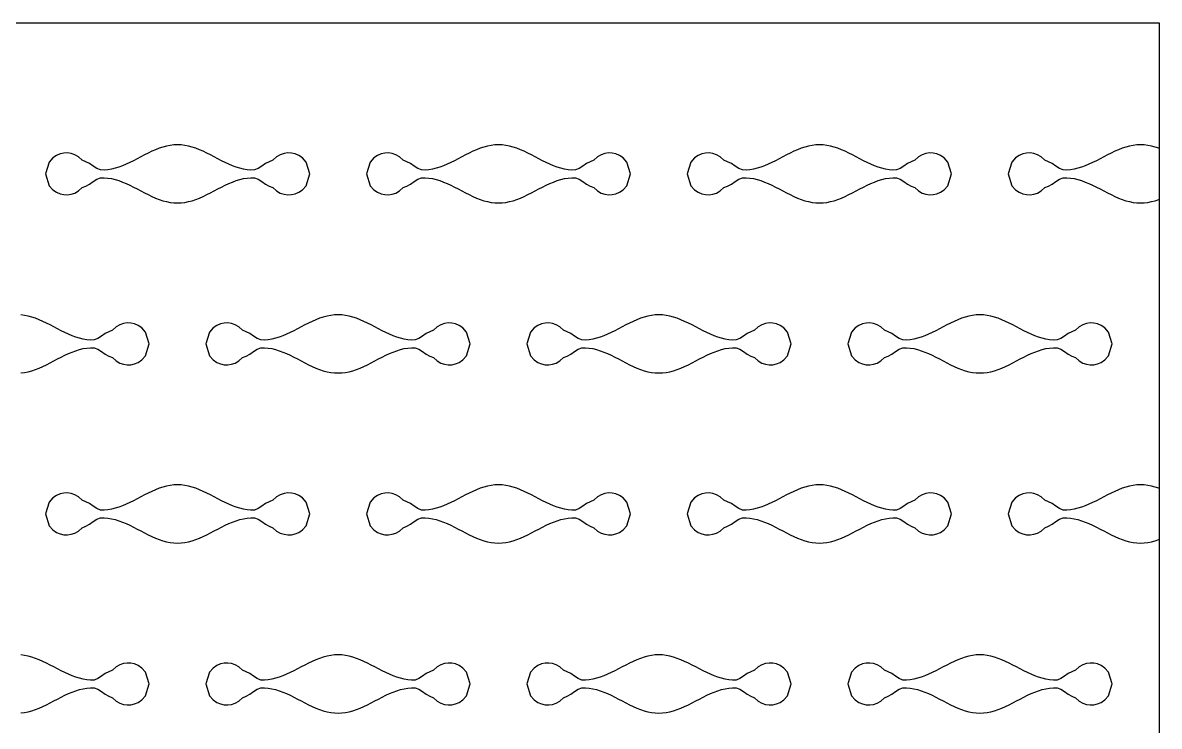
# Model space of a CAD drawing. Header units: millimetres. Extents: x 0 to 120, y 0 to 70.
# Drawn here: x 59.8 to 120, y 32.8 to 70 of the extents above; entities that cross this region are included whole.
import ezdxf

# ---------------------------------------------------------------- set-up
doc = ezdxf.new("R2010")
doc.units = ezdxf.units.MM
doc.layers.add('CUT', color=1, linetype='CONTINUOUS')

msp = doc.modelspace()

# ---------------------------------------------------------------- linework, layer by layer
at = {"layer": 'CUT'}
for points in [[(0, 70), (120, 70), (120, 0), (0, 0), (0, 70)], [(61, 62), (61.1944, 61.3728), (61.3889, 61.1567), (61.5833, 61.0236), (61.7778, 60.9418), (61.9722, 60.8996), (62.1667, 60.8927), (62.3611, 60.9203), (62.5556, 60.9852), (62.75, 61.0954), (62.9444, 61.2712), (63.1389, 61.3579), (63.3333, 61.4541), (63.5278, 61.5914), (63.7222, 61.7199), (63.9167, 61.793), (64.1111, 61.797), (64.3056, 61.7799), (64.5, 61.7477), (64.6944, 61.7012), (64.8889, 61.6414), (65.0833, 61.5698), (65.2778, 61.488), (65.4722, 61.3978), (65.6667, 61.3014), (65.8611, 61.2011), (66.0556, 61.0991), (66.25, 60.9978), (66.4444, 60.8996), (66.6389, 60.8067), (66.8333, 60.7213), (67.0278, 60.6454), (67.2222, 60.5808), (67.4167, 60.5289), (67.6111, 60.4909), (67.8056, 60.4678), (68, 60.46), (68.1944, 60.4678), (68.3889, 60.4909), (68.5833, 60.5289), (68.7778, 60.5808), (68.9722, 60.6454), (69.1667, 60.7213), (69.3611, 60.8067), (69.5556, 60.8996), (69.75, 60.9978), (69.9444, 61.0991), (70.1389, 61.2011), (70.3333, 61.3014), (70.5278, 61.3978), (70.7222, 61.488), (70.9167, 61.5698), (71.1111, 61.6414), (71.3056, 61.7012), (71.5, 61.7477), (71.6944, 61.7799), (71.8889, 61.797), (72.0833, 61.793), (72.2778, 61.7199), (72.4722, 61.5914), (72.6667, 61.4541), (72.8611, 61.3579), (73.0556, 61.2712), (73.25, 61.0954), (73.4444, 60.9852), (73.6389, 60.9203), (73.8333, 60.8927), (74.0278, 60.8996), (74.2222, 60.9418), (74.4167, 61.0236), (74.6111, 61.1567), (74.8056, 61.3728), (75, 62), (75, 62), (74.8056, 62.6272), (74.6111, 62.8433), (74.4167, 62.9764), (74.2222, 63.0582), (74.0278, 63.1004), (73.8333, 63.1073), (73.6389, 63.0797), (73.4444, 63.0148), (73.25, 62.9046), (73.0556, 62.7288), (72.8611, 62.6421), (72.6667, 62.5459), (72.4722, 62.4086), (72.2778, 62.2801), (72.0833, 62.207), (71.8889, 62.203), (71.6944, 62.2201), (71.5, 62.2523), (71.3056, 62.2988), (71.1111, 62.3586), (70.9167, 62.4302), (70.7222, 62.512), (70.5278, 62.6022), (70.3333, 62.6986), (70.1389, 62.7989), (69.9444, 62.9009), (69.75, 63.0022), (69.5556, 63.1004), (69.3611, 63.1933), (69.1667, 63.2787), (68.9722, 63.3546), (68.7778, 63.4192), (68.5833, 63.4711), (68.3889, 63.5091), (68.1944, 63.5322), (68, 63.54), (67.8056, 63.5322), (67.6111, 63.5091), (67.4167, 63.4711), (67.2222, 63.4192), (67.0278, 63.3546), (66.8333, 63.2787), (66.6389, 63.1933), (66.4444, 63.1004), (66.25, 63.0022), (66.0556, 62.9009), (65.8611, 62.7989), (65.6667, 62.6986), (65.4722, 62.6022), (65.2778, 62.512), (65.0833, 62.4302), (64.8889, 62.3586), (64.6944, 62.2988), (64.5, 62.2523), (64.3056, 62.2201), (64.1111, 62.203), (63.9167, 62.207), (63.7222, 62.2801), (63.5278, 62.4086), (63.3333, 62.5459), (63.1389, 62.6421), (62.9444, 62.7288), (62.75, 62.9046), (62.5556, 63.0148), (62.3611, 63.0797), (62.1667, 63.1073), (61.9722, 63.1004), (61.7778, 63.0582), (61.5833, 62.9764), (61.3889, 62.8433), (61.1944, 62.6272), (61, 62), (61, 62)], [(78, 62), (78.1944, 61.3728), (78.3889, 61.1567), (78.5833, 61.0236), (78.7778, 60.9418), (78.9722, 60.8996), (79.1667, 60.8927), (79.3611, 60.9203), (79.5556, 60.9852), (79.75, 61.0954), (79.9444, 61.2712), (80.1389, 61.3579), (80.3333, 61.4541), (80.5278, 61.5914), (80.7222, 61.7199), (80.9167, 61.793), (81.1111, 61.797), (81.3056, 61.7799), (81.5, 61.7477), (81.6944, 61.7012), (81.8889, 61.6414), (82.0833, 61.5698), (82.2778, 61.488), (82.4722, 61.3978), (82.6667, 61.3014), (82.8611, 61.2011), (83.0556, 61.0991), (83.25, 60.9978), (83.4444, 60.8996), (83.6389, 60.8067), (83.8333, 60.7213), (84.0278, 60.6454), (84.2222, 60.5808), (84.4167, 60.5289), (84.6111, 60.4909), (84.8056, 60.4678), (85, 60.46), (85.1944, 60.4678), (85.3889, 60.4909), (85.5833, 60.5289), (85.7778, 60.5808), (85.9722, 60.6454), (86.1667, 60.7213), (86.3611, 60.8067), (86.5556, 60.8996), (86.75, 60.9978), (86.9444, 61.0991), (87.1389, 61.2011), (87.3333, 61.3014), (87.5278, 61.3978), (87.7222, 61.488), (87.9167, 61.5698), (88.1111, 61.6414), (88.3056, 61.7012), (88.5, 61.7477), (88.6944, 61.7799), (88.8889, 61.797), (89.0833, 61.793), (89.2778, 61.7199), (89.4722, 61.5914), (89.6667, 61.4541), (89.8611, 61.3579), (90.0556, 61.2712), (90.25, 61.0954), (90.4444, 60.9852), (90.6389, 60.9203), (90.8333, 60.8927), (91.0278, 60.8996), (91.2222, 60.9418), (91.4167, 61.0236), (91.6111, 61.1567), (91.8056, 61.3728), (92, 62), (92, 62), (91.8056, 62.6272), (91.6111, 62.8433), (91.4167, 62.9764), (91.2222, 63.0582), (91.0278, 63.1004), (90.8333, 63.1073), (90.6389, 63.0797), (90.4444, 63.0148), (90.25, 62.9046), (90.0556, 62.7288), (89.8611, 62.6421), (89.6667, 62.5459), (89.4722, 62.4086), (89.2778, 62.2801), (89.0833, 62.207), (88.8889, 62.203), (88.6944, 62.2201), (88.5, 62.2523), (88.3056, 62.2988), (88.1111, 62.3586), (87.9167, 62.4302), (87.7222, 62.512), (87.5278, 62.6022), (87.3333, 62.6986), (87.1389, 62.7989), (86.9444, 62.9009), (86.75, 63.0022), (86.5556, 63.1004), (86.3611, 63.1933), (86.1667, 63.2787), (85.9722, 63.3546), (85.7778, 63.4192), (85.5833, 63.4711), (85.3889, 63.5091), (85.1944, 63.5322), (85, 63.54), (84.8056, 63.5322), (84.6111, 63.5091), (84.4167, 63.4711), (84.2222, 63.4192), (84.0278, 63.3546), (83.8333, 63.2787), (83.6389, 63.1933), (83.4444, 63.1004), (83.25, 63.0022), (83.0556, 62.9009), (82.8611, 62.7989), (82.6667, 62.6986), (82.4722, 62.6022), (82.2778, 62.512), (82.0833, 62.4302), (81.8889, 62.3586), (81.6944, 62.2988), (81.5, 62.2523), (81.3056, 62.2201), (81.1111, 62.203), (80.9167, 62.207), (80.7222, 62.2801), (80.5278, 62.4086), (80.3333, 62.5459), (80.1389, 62.6421), (79.9444, 62.7288), (79.75, 62.9046), (79.5556, 63.0148), (79.3611, 63.0797), (79.1667, 63.1073), (78.9722, 63.1004), (78.7778, 63.0582), (78.5833, 62.9764), (78.3889, 62.8433), (78.1944, 62.6272), (78, 62), (78, 62)], [(95, 62), (95.1944, 61.3728), (95.3889, 61.1567), (95.5833, 61.0236), (95.7778, 60.9418), (95.9722, 60.8996), (96.1667, 60.8927), (96.3611, 60.9203), (96.5556, 60.9852), (96.75, 61.0954), (96.9444, 61.2712), (97.1389, 61.3579), (97.3333, 61.4541), (97.5278, 61.5914), (97.7222, 61.7199), (97.9167, 61.793), (98.1111, 61.797), (98.3056, 61.7799), (98.5, 61.7477), (98.6944, 61.7012), (98.8889, 61.6414), (99.0833, 61.5698), (99.2778, 61.488), (99.4722, 61.3978), (99.6667, 61.3014), (99.8611, 61.2011), (100.0556, 61.0991), (100.25, 60.9978), (100.4444, 60.8996), (100.6389, 60.8067), (100.8333, 60.7213), (101.0278, 60.6454), (101.2222, 60.5808), (101.4167, 60.5289), (101.6111, 60.4909), (101.8056, 60.4678), (102, 60.46), (102.1944, 60.4678), (102.3889, 60.4909), (102.5833, 60.5289), (102.7778, 60.5808), (102.9722, 60.6454), (103.1667, 60.7213), (103.3611, 60.8067), (103.5556, 60.8996), (103.75, 60.9978), (103.9444, 61.0991), (104.1389, 61.2011), (104.3333, 61.3014), (104.5278, 61.3978), (104.7222, 61.488), (104.9167, 61.5698), (105.1111, 61.6414), (105.3056, 61.7012), (105.5, 61.7477), (105.6944, 61.7799), (105.8889, 61.797), (106.0833, 61.793), (106.2778, 61.7199), (106.4722, 61.5914), (106.6667, 61.4541), (106.8611, 61.3579), (107.0556, 61.2712), (107.25, 61.0954), (107.4444, 60.9852), (107.6389, 60.9203), (107.8333, 60.8927), (108.0278, 60.8996), (108.2222, 60.9418), (108.4167, 61.0236), (108.6111, 61.1567), (108.8056, 61.3728), (109, 62), (109, 62), (108.8056, 62.6272), (108.6111, 62.8433), (108.4167, 62.9764), (108.2222, 63.0582), (108.0278, 63.1004), (107.8333, 63.1073), (107.6389, 63.0797), (107.4444, 63.0148), (107.25, 62.9046), (107.0556, 62.7288), (106.8611, 62.6421), (106.6667, 62.5459), (106.4722, 62.4086), (106.2778, 62.2801), (106.0833, 62.207), (105.8889, 62.203), (105.6944, 62.2201), (105.5, 62.2523), (105.3056, 62.2988), (105.1111, 62.3586), (104.9167, 62.4302), (104.7222, 62.512), (104.5278, 62.6022), (104.3333, 62.6986), (104.1389, 62.7989), (103.9444, 62.9009), (103.75, 63.0022), (103.5556, 63.1004), (103.3611, 63.1933), (103.1667, 63.2787), (102.9722, 63.3546), (102.7778, 63.4192), (102.5833, 63.4711), (102.3889, 63.5091), (102.1944, 63.5322), (102, 63.54), (101.8056, 63.5322), (101.6111, 63.5091), (101.4167, 63.4711), (101.2222, 63.4192), (101.0278, 63.3546), (100.8333, 63.2787), (100.6389, 63.1933), (100.4444, 63.1004), (100.25, 63.0022), (100.0556, 62.9009), (99.8611, 62.7989), (99.6667, 62.6986), (99.4722, 62.6022), (99.2778, 62.512), (99.0833, 62.4302), (98.8889, 62.3586), (98.6944, 62.2988), (98.5, 62.2523), (98.3056, 62.2201), (98.1111, 62.203), (97.9167, 62.207), (97.7222, 62.2801), (97.5278, 62.4086), (97.3333, 62.5459), (97.1389, 62.6421), (96.9444, 62.7288), (96.75, 62.9046), (96.5556, 63.0148), (96.3611, 63.0797), (96.1667, 63.1073), (95.9722, 63.1004), (95.7778, 63.0582), (95.5833, 62.9764), (95.3889, 62.8433), (95.1944, 62.6272), (95, 62), (95, 62)], [(120, 63.3437), (119.9722, 63.3546), (119.7778, 63.4192), (119.5833, 63.4711), (119.3889, 63.5091), (119.1944, 63.5322), (119, 63.54), (118.8056, 63.5322), (118.6111, 63.5091), (118.4167, 63.4711), (118.2222, 63.4192), (118.0278, 63.3546), (117.8333, 63.2787), (117.6389, 63.1933), (117.4444, 63.1004), (117.25, 63.0022), (117.0556, 62.9009), (116.8611, 62.7989), (116.6667, 62.6986), (116.4722, 62.6022), (116.2778, 62.512), (116.0833, 62.4302), (115.8889, 62.3586), (115.6944, 62.2988), (115.5, 62.2523), (115.3056, 62.2201), (115.1111, 62.203), (114.9167, 62.207), (114.7222, 62.2801), (114.5278, 62.4086), (114.3333, 62.5459), (114.1389, 62.6421), (113.9444, 62.7288), (113.75, 62.9046), (113.5556, 63.0148), (113.3611, 63.0797), (113.1667, 63.1073), (112.9722, 63.1004), (112.7778, 63.0582), (112.5833, 62.9764), (112.3889, 62.8433), (112.1944, 62.6272), (112, 62), (112, 62)], [(112, 62), (112.1944, 61.3728), (112.3889, 61.1567), (112.5833, 61.0236), (112.7778, 60.9418), (112.9722, 60.8996), (113.1667, 60.8927), (113.3611, 60.9203), (113.5556, 60.9852), (113.75, 61.0954), (113.9444, 61.2712), (114.1389, 61.3579), (114.3333, 61.4541), (114.5278, 61.5914), (114.7222, 61.7199), (114.9167, 61.793), (115.1111, 61.797), (115.3056, 61.7799), (115.5, 61.7477), (115.6944, 61.7012), (115.8889, 61.6414), (116.0833, 61.5698), (116.2778, 61.488), (116.4722, 61.3978), (116.6667, 61.3014), (116.8611, 61.2011), (117.0556, 61.0991), (117.25, 60.9978), (117.4444, 60.8996), (117.6389, 60.8067), (117.8333, 60.7213), (118.0278, 60.6454), (118.2222, 60.5808), (118.4167, 60.5289), (118.6111, 60.4909), (118.8056, 60.4678), (119, 60.46), (119.1944, 60.4678), (119.3889, 60.4909), (119.5833, 60.5289), (119.7778, 60.5808), (119.9722, 60.6454), (120, 60.6563)], [(59.6944, 51.4678), (59.8889, 51.4909), (60.0833, 51.5289), (60.2778, 51.5808), (60.4722, 51.6454), (60.6667, 51.7213), (60.8611, 51.8067), (61.0556, 51.8996), (61.25, 51.9978), (61.4444, 52.0991), (61.6389, 52.2011), (61.8333, 52.3014), (62.0278, 52.3978), (62.2222, 52.488), (62.4167, 52.5698), (62.6111, 52.6414), (62.8056, 52.7012), (63, 52.7477), (63.1944, 52.7799), (63.3889, 52.797), (63.5833, 52.793), (63.7778, 52.7199), (63.9722, 52.5914), (64.1667, 52.4541), (64.3611, 52.3579), (64.5556, 52.2712), (64.75, 52.0954), (64.9444, 51.9852), (65.1389, 51.9203), (65.3333, 51.8927), (65.5278, 51.8996), (65.7222, 51.9418), (65.9167, 52.0236), (66.1111, 52.1567), (66.3056, 52.3728), (66.5, 53), (66.5, 53), (66.3056, 53.6272), (66.1111, 53.8433), (65.9167, 53.9764), (65.7222, 54.0582), (65.5278, 54.1004), (65.3333, 54.1073), (65.1389, 54.0797), (64.9444, 54.0148), (64.75, 53.9046), (64.5556, 53.7288), (64.3611, 53.6421), (64.1667, 53.5459), (63.9722, 53.4086), (63.7778, 53.2801), (63.5833, 53.207), (63.3889, 53.203), (63.1944, 53.2201), (63, 53.2523), (62.8056, 53.2988), (62.6111, 53.3586), (62.4167, 53.4302), (62.2222, 53.512), (62.0278, 53.6022), (61.8333, 53.6986), (61.6389, 53.7989), (61.4444, 53.9009), (61.25, 54.0022), (61.0556, 54.1004), (60.8611, 54.1933), (60.6667, 54.2787), (60.4722, 54.3546), (60.2778, 54.4192), (60.0833, 54.4711), (59.8889, 54.5091), (59.6944, 54.5322)], [(69.5, 53), (69.6944, 52.3728), (69.8889, 52.1567), (70.0833, 52.0236), (70.2778, 51.9418), (70.4722, 51.8996), (70.6667, 51.8927), (70.8611, 51.9203), (71.0556, 51.9852), (71.25, 52.0954), (71.4444, 52.2712), (71.6389, 52.3579), (71.8333, 52.4541), (72.0278, 52.5914), (72.2222, 52.7199), (72.4167, 52.793), (72.6111, 52.797), (72.8056, 52.7799), (73, 52.7477), (73.1944, 52.7012), (73.3889, 52.6414), (73.5833, 52.5698), (73.7778, 52.488), (73.9722, 52.3978), (74.1667, 52.3014), (74.3611, 52.2011), (74.5556, 52.0991), (74.75, 51.9978), (74.9444, 51.8996), (75.1389, 51.8067), (75.3333, 51.7213), (75.5278, 51.6454), (75.7222, 51.5808), (75.9167, 51.5289), (76.1111, 51.4909), (76.3056, 51.4678), (76.5, 51.46), (76.6944, 51.4678), (76.8889, 51.4909), (77.0833, 51.5289), (77.2778, 51.5808), (77.4722, 51.6454), (77.6667, 51.7213), (77.8611, 51.8067), (78.0556, 51.8996), (78.25, 51.9978), (78.4444, 52.0991), (78.6389, 52.2011), (78.8333, 52.3014), (79.0278, 52.3978), (79.2222, 52.488), (79.4167, 52.5698), (79.6111, 52.6414), (79.8056, 52.7012), (80, 52.7477), (80.1944, 52.7799), (80.3889, 52.797), (80.5833, 52.793), (80.7778, 52.7199), (80.9722, 52.5914), (81.1667, 52.4541), (81.3611, 52.3579), (81.5556, 52.2712), (81.75, 52.0954), (81.9444, 51.9852), (82.1389, 51.9203), (82.3333, 51.8927), (82.5278, 51.8996), (82.7222, 51.9418), (82.9167, 52.0236), (83.1111, 52.1567), (83.3056, 52.3728), (83.5, 53), (83.5, 53), (83.3056, 53.6272), (83.1111, 53.8433), (82.9167, 53.9764), (82.7222, 54.0582), (82.5278, 54.1004), (82.3333, 54.1073), (82.1389, 54.0797), (81.9444, 54.0148), (81.75, 53.9046), (81.5556, 53.7288), (81.3611, 53.6421), (81.1667, 53.5459), (80.9722, 53.4086), (80.7778, 53.2801), (80.5833, 53.207), (80.3889, 53.203), (80.1944, 53.2201), (80, 53.2523), (79.8056, 53.2988), (79.6111, 53.3586), (79.4167, 53.4302), (79.2222, 53.512), (79.0278, 53.6022), (78.8333, 53.6986), (78.6389, 53.7989), (78.4444, 53.9009), (78.25, 54.0022), (78.0556, 54.1004), (77.8611, 54.1933), (77.6667, 54.2787), (77.4722, 54.3546), (77.2778, 54.4192), (77.0833, 54.4711), (76.8889, 54.5091), (76.6944, 54.5322), (76.5, 54.54), (76.3056, 54.5322), (76.1111, 54.5091), (75.9167, 54.4711), (75.7222, 54.4192), (75.5278, 54.3546), (75.3333, 54.2787), (75.1389, 54.1933), (74.9444, 54.1004), (74.75, 54.0022), (74.5556, 53.9009), (74.3611, 53.7989), (74.1667, 53.6986), (73.9722, 53.6022), (73.7778, 53.512), (73.5833, 53.4302), (73.3889, 53.3586), (73.1944, 53.2988), (73, 53.2523), (72.8056, 53.2201), (72.6111, 53.203), (72.4167, 53.207), (72.2222, 53.2801), (72.0278, 53.4086), (71.8333, 53.5459), (71.6389, 53.6421), (71.4444, 53.7288), (71.25, 53.9046), (71.0556, 54.0148), (70.8611, 54.0797), (70.6667, 54.1073), (70.4722, 54.1004), (70.2778, 54.0582), (70.0833, 53.9764), (69.8889, 53.8433), (69.6944, 53.6272), (69.5, 53), (69.5, 53)], [(86.5, 53), (86.6944, 52.3728), (86.8889, 52.1567), (87.0833, 52.0236), (87.2778, 51.9418), (87.4722, 51.8996), (87.6667, 51.8927), (87.8611, 51.9203), (88.0556, 51.9852), (88.25, 52.0954), (88.4444, 52.2712), (88.6389, 52.3579), (88.8333, 52.4541), (89.0278, 52.5914), (89.2222, 52.7199), (89.4167, 52.793), (89.6111, 52.797), (89.8056, 52.7799), (90, 52.7477), (90.1944, 52.7012), (90.3889, 52.6414), (90.5833, 52.5698), (90.7778, 52.488), (90.9722, 52.3978), (91.1667, 52.3014), (91.3611, 52.2011), (91.5556, 52.0991), (91.75, 51.9978), (91.9444, 51.8996), (92.1389, 51.8067), (92.3333, 51.7213), (92.5278, 51.6454), (92.7222, 51.5808), (92.9167, 51.5289), (93.1111, 51.4909), (93.3056, 51.4678), (93.5, 51.46), (93.6944, 51.4678), (93.8889, 51.4909), (94.0833, 51.5289), (94.2778, 51.5808), (94.4722, 51.6454), (94.6667, 51.7213), (94.8611, 51.8067), (95.0556, 51.8996), (95.25, 51.9978), (95.4444, 52.0991), (95.6389, 52.2011), (95.8333, 52.3014), (96.0278, 52.3978), (96.2222, 52.488), (96.4167, 52.5698), (96.6111, 52.6414), (96.8056, 52.7012), (97, 52.7477), (97.1944, 52.7799), (97.3889, 52.797), (97.5833, 52.793), (97.7778, 52.7199), (97.9722, 52.5914), (98.1667, 52.4541), (98.3611, 52.3579), (98.5556, 52.2712), (98.75, 52.0954), (98.9444, 51.9852), (99.1389, 51.9203), (99.3333, 51.8927), (99.5278, 51.8996), (99.7222, 51.9418), (99.9167, 52.0236), (100.1111, 52.1567), (100.3056, 52.3728), (100.5, 53), (100.5, 53), (100.3056, 53.6272), (100.1111, 53.8433), (99.9167, 53.9764), (99.7222, 54.0582), (99.5278, 54.1004), (99.3333, 54.1073), (99.1389, 54.0797), (98.9444, 54.0148), (98.75, 53.9046), (98.5556, 53.7288), (98.3611, 53.6421), (98.1667, 53.5459), (97.9722, 53.4086), (97.7778, 53.2801), (97.5833, 53.207), (97.3889, 53.203), (97.1944, 53.2201), (97, 53.2523), (96.8056, 53.2988), (96.6111, 53.3586), (96.4167, 53.4302), (96.2222, 53.512), (96.0278, 53.6022), (95.8333, 53.6986), (95.6389, 53.7989), (95.4444, 53.9009), (95.25, 54.0022), (95.0556, 54.1004), (94.8611, 54.1933), (94.6667, 54.2787), (94.4722, 54.3546), (94.2778, 54.4192), (94.0833, 54.4711), (93.8889, 54.5091), (93.6944, 54.5322), (93.5, 54.54), (93.3056, 54.5322), (93.1111, 54.5091), (92.9167, 54.4711), (92.7222, 54.4192), (92.5278, 54.3546), (92.3333, 54.2787), (92.1389, 54.1933), (91.9444, 54.1004), (91.75, 54.0022), (91.5556, 53.9009), (91.3611, 53.7989), (91.1667, 53.6986), (90.9722, 53.6022), (90.7778, 53.512), (90.5833, 53.4302), (90.3889, 53.3586), (90.1944, 53.2988), (90, 53.2523), (89.8056, 53.2201), (89.6111, 53.203), (89.4167, 53.207), (89.2222, 53.2801), (89.0278, 53.4086), (88.8333, 53.5459), (88.6389, 53.6421), (88.4444, 53.7288), (88.25, 53.9046), (88.0556, 54.0148), (87.8611, 54.0797), (87.6667, 54.1073), (87.4722, 54.1004), (87.2778, 54.0582), (87.0833, 53.9764), (86.8889, 53.8433), (86.6944, 53.6272), (86.5, 53), (86.5, 53)], [(103.5, 53), (103.6944, 52.3728), (103.8889, 52.1567), (104.0833, 52.0236), (104.2778, 51.9418), (104.4722, 51.8996), (104.6667, 51.8927), (104.8611, 51.9203), (105.0556, 51.9852), (105.25, 52.0954), (105.4444, 52.2712), (105.6389, 52.3579), (105.8333, 52.4541), (106.0278, 52.5914), (106.2222, 52.7199), (106.4167, 52.793), (106.6111, 52.797), (106.8056, 52.7799), (107, 52.7477), (107.1944, 52.7012), (107.3889, 52.6414), (107.5833, 52.5698), (107.7778, 52.488), (107.9722, 52.3978), (108.1667, 52.3014), (108.3611, 52.2011), (108.5556, 52.0991), (108.75, 51.9978), (108.9444, 51.8996), (109.1389, 51.8067), (109.3333, 51.7213), (109.5278, 51.6454), (109.7222, 51.5808), (109.9167, 51.5289), (110.1111, 51.4909), (110.3056, 51.4678), (110.5, 51.46), (110.6944, 51.4678), (110.8889, 51.4909), (111.0833, 51.5289), (111.2778, 51.5808), (111.4722, 51.6454), (111.6667, 51.7213), (111.8611, 51.8067), (112.0556, 51.8996), (112.25, 51.9978), (112.4444, 52.0991), (112.6389, 52.2011), (112.8333, 52.3014), (113.0278, 52.3978), (113.2222, 52.488), (113.4167, 52.5698), (113.6111, 52.6414), (113.8056, 52.7012), (114, 52.7477), (114.1944, 52.7799), (114.3889, 52.797), (114.5833, 52.793), (114.7778, 52.7199), (114.9722, 52.5914), (115.1667, 52.4541), (115.3611, 52.3579), (115.5556, 52.2712), (115.75, 52.0954), (115.9444, 51.9852), (116.1389, 51.9203), (116.3333, 51.8927), (116.5278, 51.8996), (116.7222, 51.9418), (116.9167, 52.0236), (117.1111, 52.1567), (117.3056, 52.3728), (117.5, 53), (117.5, 53), (117.3056, 53.6272), (117.1111, 53.8433), (116.9167, 53.9764), (116.7222, 54.0582), (116.5278, 54.1004), (116.3333, 54.1073), (116.1389, 54.0797), (115.9444, 54.0148), (115.75, 53.9046), (115.5556, 53.7288), (115.3611, 53.6421), (115.1667, 53.5459), (114.9722, 53.4086), (114.7778, 53.2801), (114.5833, 53.207), (114.3889, 53.203), (114.1944, 53.2201), (114, 53.2523), (113.8056, 53.2988), (113.6111, 53.3586), (113.4167, 53.4302), (113.2222, 53.512), (113.0278, 53.6022), (112.8333, 53.6986), (112.6389, 53.7989), (112.4444, 53.9009), (112.25, 54.0022), (112.0556, 54.1004), (111.8611, 54.1933), (111.6667, 54.2787), (111.4722, 54.3546), (111.2778, 54.4192), (111.0833, 54.4711), (110.8889, 54.5091), (110.6944, 54.5322), (110.5, 54.54), (110.3056, 54.5322), (110.1111, 54.5091), (109.9167, 54.4711), (109.7222, 54.4192), (109.5278, 54.3546), (109.3333, 54.2787), (109.1389, 54.1933), (108.9444, 54.1004), (108.75, 54.0022), (108.5556, 53.9009), (108.3611, 53.7989), (108.1667, 53.6986), (107.9722, 53.6022), (107.7778, 53.512), (107.5833, 53.4302), (107.3889, 53.3586), (107.1944, 53.2988), (107, 53.2523), (106.8056, 53.2201), (106.6111, 53.203), (106.4167, 53.207), (106.2222, 53.2801), (106.0278, 53.4086), (105.8333, 53.5459), (105.6389, 53.6421), (105.4444, 53.7288), (105.25, 53.9046), (105.0556, 54.0148), (104.8611, 54.0797), (104.6667, 54.1073), (104.4722, 54.1004), (104.2778, 54.0582), (104.0833, 53.9764), (103.8889, 53.8433), (103.6944, 53.6272), (103.5, 53), (103.5, 53)], [(61, 44), (61.1944, 43.3728), (61.3889, 43.1567), (61.5833, 43.0236), (61.7778, 42.9418), (61.9722, 42.8996), (62.1667, 42.8927), (62.3611, 42.9203), (62.5556, 42.9852), (62.75, 43.0954), (62.9444, 43.2712), (63.1389, 43.3579), (63.3333, 43.4541), (63.5278, 43.5914), (63.7222, 43.7199), (63.9167, 43.793), (64.1111, 43.797), (64.3056, 43.7799), (64.5, 43.7477), (64.6944, 43.7012), (64.8889, 43.6414), (65.0833, 43.5698), (65.2778, 43.488), (65.4722, 43.3978), (65.6667, 43.3014), (65.8611, 43.2011), (66.0556, 43.0991), (66.25, 42.9978), (66.4444, 42.8996), (66.6389, 42.8067), (66.8333, 42.7213), (67.0278, 42.6454), (67.2222, 42.5808), (67.4167, 42.5289), (67.6111, 42.4909), (67.8056, 42.4678), (68, 42.46), (68.1944, 42.4678), (68.3889, 42.4909), (68.5833, 42.5289), (68.7778, 42.5808), (68.9722, 42.6454), (69.1667, 42.7213), (69.3611, 42.8067), (69.5556, 42.8996), (69.75, 42.9978), (69.9444, 43.0991), (70.1389, 43.2011), (70.3333, 43.3014), (70.5278, 43.3978), (70.7222, 43.488), (70.9167, 43.5698), (71.1111, 43.6414), (71.3056, 43.7012), (71.5, 43.7477), (71.6944, 43.7799), (71.8889, 43.797), (72.0833, 43.793), (72.2778, 43.7199), (72.4722, 43.5914), (72.6667, 43.4541), (72.8611, 43.3579), (73.0556, 43.2712), (73.25, 43.0954), (73.4444, 42.9852), (73.6389, 42.9203), (73.8333, 42.8927), (74.0278, 42.8996), (74.2222, 42.9418), (74.4167, 43.0236), (74.6111, 43.1567), (74.8056, 43.3728), (75, 44), (75, 44), (74.8056, 44.6272), (74.6111, 44.8433), (74.4167, 44.9764), (74.2222, 45.0582), (74.0278, 45.1004), (73.8333, 45.1073), (73.6389, 45.0797), (73.4444, 45.0148), (73.25, 44.9046), (73.0556, 44.7288), (72.8611, 44.6421), (72.6667, 44.5459), (72.4722, 44.4086), (72.2778, 44.2801), (72.0833, 44.207), (71.8889, 44.203), (71.6944, 44.2201), (71.5, 44.2523), (71.3056, 44.2988), (71.1111, 44.3586), (70.9167, 44.4302), (70.7222, 44.512), (70.5278, 44.6022), (70.3333, 44.6986), (70.1389, 44.7989), (69.9444, 44.9009), (69.75, 45.0022), (69.5556, 45.1004), (69.3611, 45.1933), (69.1667, 45.2787), (68.9722, 45.3546), (68.7778, 45.4192), (68.5833, 45.4711), (68.3889, 45.5091), (68.1944, 45.5322), (68, 45.54), (67.8056, 45.5322), (67.6111, 45.5091), (67.4167, 45.4711), (67.2222, 45.4192), (67.0278, 45.3546), (66.8333, 45.2787), (66.6389, 45.1933), (66.4444, 45.1004), (66.25, 45.0022), (66.0556, 44.9009), (65.8611, 44.7989), (65.6667, 44.6986), (65.4722, 44.6022), (65.2778, 44.512), (65.0833, 44.4302), (64.8889, 44.3586), (64.6944, 44.2988), (64.5, 44.2523), (64.3056, 44.2201), (64.1111, 44.203), (63.9167, 44.207), (63.7222, 44.2801), (63.5278, 44.4086), (63.3333, 44.5459), (63.1389, 44.6421), (62.9444, 44.7288), (62.75, 44.9046), (62.5556, 45.0148), (62.3611, 45.0797), (62.1667, 45.1073), (61.9722, 45.1004), (61.7778, 45.0582), (61.5833, 44.9764), (61.3889, 44.8433), (61.1944, 44.6272), (61, 44), (61, 44)], [(78, 44), (78.1944, 43.3728), (78.3889, 43.1567), (78.5833, 43.0236), (78.7778, 42.9418), (78.9722, 42.8996), (79.1667, 42.8927), (79.3611, 42.9203), (79.5556, 42.9852), (79.75, 43.0954), (79.9444, 43.2712), (80.1389, 43.3579), (80.3333, 43.4541), (80.5278, 43.5914), (80.7222, 43.7199), (80.9167, 43.793), (81.1111, 43.797), (81.3056, 43.7799), (81.5, 43.7477), (81.6944, 43.7012), (81.8889, 43.6414), (82.0833, 43.5698), (82.2778, 43.488), (82.4722, 43.3978), (82.6667, 43.3014), (82.8611, 43.2011), (83.0556, 43.0991), (83.25, 42.9978), (83.4444, 42.8996), (83.6389, 42.8067), (83.8333, 42.7213), (84.0278, 42.6454), (84.2222, 42.5808), (84.4167, 42.5289), (84.6111, 42.4909), (84.8056, 42.4678), (85, 42.46), (85.1944, 42.4678), (85.3889, 42.4909), (85.5833, 42.5289), (85.7778, 42.5808), (85.9722, 42.6454), (86.1667, 42.7213), (86.3611, 42.8067), (86.5556, 42.8996), (86.75, 42.9978), (86.9444, 43.0991), (87.1389, 43.2011), (87.3333, 43.3014), (87.5278, 43.3978), (87.7222, 43.488), (87.9167, 43.5698), (88.1111, 43.6414), (88.3056, 43.7012), (88.5, 43.7477), (88.6944, 43.7799), (88.8889, 43.797), (89.0833, 43.793), (89.2778, 43.7199), (89.4722, 43.5914), (89.6667, 43.4541), (89.8611, 43.3579), (90.0556, 43.2712), (90.25, 43.0954), (90.4444, 42.9852), (90.6389, 42.9203), (90.8333, 42.8927), (91.0278, 42.8996), (91.2222, 42.9418), (91.4167, 43.0236), (91.6111, 43.1567), (91.8056, 43.3728), (92, 44), (92, 44), (91.8056, 44.6272), (91.6111, 44.8433), (91.4167, 44.9764), (91.2222, 45.0582), (91.0278, 45.1004), (90.8333, 45.1073), (90.6389, 45.0797), (90.4444, 45.0148), (90.25, 44.9046), (90.0556, 44.7288), (89.8611, 44.6421), (89.6667, 44.5459), (89.4722, 44.4086), (89.2778, 44.2801), (89.0833, 44.207), (88.8889, 44.203), (88.6944, 44.2201), (88.5, 44.2523), (88.3056, 44.2988), (88.1111, 44.3586), (87.9167, 44.4302), (87.7222, 44.512), (87.5278, 44.6022), (87.3333, 44.6986), (87.1389, 44.7989), (86.9444, 44.9009), (86.75, 45.0022), (86.5556, 45.1004), (86.3611, 45.1933), (86.1667, 45.2787), (85.9722, 45.3546), (85.7778, 45.4192), (85.5833, 45.4711), (85.3889, 45.5091), (85.1944, 45.5322), (85, 45.54), (84.8056, 45.5322), (84.6111, 45.5091), (84.4167, 45.4711), (84.2222, 45.4192), (84.0278, 45.3546), (83.8333, 45.2787), (83.6389, 45.1933), (83.4444, 45.1004), (83.25, 45.0022), (83.0556, 44.9009), (82.8611, 44.7989), (82.6667, 44.6986), (82.4722, 44.6022), (82.2778, 44.512), (82.0833, 44.4302), (81.8889, 44.3586), (81.6944, 44.2988), (81.5, 44.2523), (81.3056, 44.2201), (81.1111, 44.203), (80.9167, 44.207), (80.7222, 44.2801), (80.5278, 44.4086), (80.3333, 44.5459), (80.1389, 44.6421), (79.9444, 44.7288), (79.75, 44.9046), (79.5556, 45.0148), (79.3611, 45.0797), (79.1667, 45.1073), (78.9722, 45.1004), (78.7778, 45.0582), (78.5833, 44.9764), (78.3889, 44.8433), (78.1944, 44.6272), (78, 44), (78, 44)], [(95, 44), (95.1944, 43.3728), (95.3889, 43.1567), (95.5833, 43.0236), (95.7778, 42.9418), (95.9722, 42.8996), (96.1667, 42.8927), (96.3611, 42.9203), (96.5556, 42.9852), (96.75, 43.0954), (96.9444, 43.2712), (97.1389, 43.3579), (97.3333, 43.4541), (97.5278, 43.5914), (97.7222, 43.7199), (97.9167, 43.793), (98.1111, 43.797), (98.3056, 43.7799), (98.5, 43.7477), (98.6944, 43.7012), (98.8889, 43.6414), (99.0833, 43.5698), (99.2778, 43.488), (99.4722, 43.3978), (99.6667, 43.3014), (99.8611, 43.2011), (100.0556, 43.0991), (100.25, 42.9978), (100.4444, 42.8996), (100.6389, 42.8067), (100.8333, 42.7213), (101.0278, 42.6454), (101.2222, 42.5808), (101.4167, 42.5289), (101.6111, 42.4909), (101.8056, 42.4678), (102, 42.46), (102.1944, 42.4678), (102.3889, 42.4909), (102.5833, 42.5289), (102.7778, 42.5808), (102.9722, 42.6454), (103.1667, 42.7213), (103.3611, 42.8067), (103.5556, 42.8996), (103.75, 42.9978), (103.9444, 43.0991), (104.1389, 43.2011), (104.3333, 43.3014), (104.5278, 43.3978), (104.7222, 43.488), (104.9167, 43.5698), (105.1111, 43.6414), (105.3056, 43.7012), (105.5, 43.7477), (105.6944, 43.7799), (105.8889, 43.797), (106.0833, 43.793), (106.2778, 43.7199), (106.4722, 43.5914), (106.6667, 43.4541), (106.8611, 43.3579), (107.0556, 43.2712), (107.25, 43.0954), (107.4444, 42.9852), (107.6389, 42.9203), (107.8333, 42.8927), (108.0278, 42.8996), (108.2222, 42.9418), (108.4167, 43.0236), (108.6111, 43.1567), (108.8056, 43.3728), (109, 44), (109, 44), (108.8056, 44.6272), (108.6111, 44.8433), (108.4167, 44.9764), (108.2222, 45.0582), (108.0278, 45.1004), (107.8333, 45.1073), (107.6389, 45.0797), (107.4444, 45.0148), (107.25, 44.9046), (107.0556, 44.7288), (106.8611, 44.6421), (106.6667, 44.5459), (106.4722, 44.4086), (106.2778, 44.2801), (106.0833, 44.207), (105.8889, 44.203), (105.6944, 44.2201), (105.5, 44.2523), (105.3056, 44.2988), (105.1111, 44.3586), (104.9167, 44.4302), (104.7222, 44.512), (104.5278, 44.6022), (104.3333, 44.6986), (104.1389, 44.7989), (103.9444, 44.9009), (103.75, 45.0022), (103.5556, 45.1004), (103.3611, 45.1933), (103.1667, 45.2787), (102.9722, 45.3546), (102.7778, 45.4192), (102.5833, 45.4711), (102.3889, 45.5091), (102.1944, 45.5322), (102, 45.54), (101.8056, 45.5322), (101.6111, 45.5091), (101.4167, 45.4711), (101.2222, 45.4192), (101.0278, 45.3546), (100.8333, 45.2787), (100.6389, 45.1933), (100.4444, 45.1004), (100.25, 45.0022), (100.0556, 44.9009), (99.8611, 44.7989), (99.6667, 44.6986), (99.4722, 44.6022), (99.2778, 44.512), (99.0833, 44.4302), (98.8889, 44.3586), (98.6944, 44.2988), (98.5, 44.2523), (98.3056, 44.2201), (98.1111, 44.203), (97.9167, 44.207), (97.7222, 44.2801), (97.5278, 44.4086), (97.3333, 44.5459), (97.1389, 44.6421), (96.9444, 44.7288), (96.75, 44.9046), (96.5556, 45.0148), (96.3611, 45.0797), (96.1667, 45.1073), (95.9722, 45.1004), (95.7778, 45.0582), (95.5833, 44.9764), (95.3889, 44.8433), (95.1944, 44.6272), (95, 44), (95, 44)], [(120, 45.3437), (119.9722, 45.3546), (119.7778, 45.4192), (119.5833, 45.4711), (119.3889, 45.5091), (119.1944, 45.5322), (119, 45.54), (118.8056, 45.5322), (118.6111, 45.5091), (118.4167, 45.4711), (118.2222, 45.4192), (118.0278, 45.3546), (117.8333, 45.2787), (117.6389, 45.1933), (117.4444, 45.1004), (117.25, 45.0022), (117.0556, 44.9009), (116.8611, 44.7989), (116.6667, 44.6986), (116.4722, 44.6022), (116.2778, 44.512), (116.0833, 44.4302), (115.8889, 44.3586), (115.6944, 44.2988), (115.5, 44.2523), (115.3056, 44.2201), (115.1111, 44.203), (114.9167, 44.207), (114.7222, 44.2801), (114.5278, 44.4086), (114.3333, 44.5459), (114.1389, 44.6421), (113.9444, 44.7288), (113.75, 44.9046), (113.5556, 45.0148), (113.3611, 45.0797), (113.1667, 45.1073), (112.9722, 45.1004), (112.7778, 45.0582), (112.5833, 44.9764), (112.3889, 44.8433), (112.1944, 44.6272), (112, 44), (112, 44)], [(112, 44), (112.1944, 43.3728), (112.3889, 43.1567), (112.5833, 43.0236), (112.7778, 42.9418), (112.9722, 42.8996), (113.1667, 42.8927), (113.3611, 42.9203), (113.5556, 42.9852), (113.75, 43.0954), (113.9444, 43.2712), (114.1389, 43.3579), (114.3333, 43.4541), (114.5278, 43.5914), (114.7222, 43.7199), (114.9167, 43.793), (115.1111, 43.797), (115.3056, 43.7799), (115.5, 43.7477), (115.6944, 43.7012), (115.8889, 43.6414), (116.0833, 43.5698), (116.2778, 43.488), (116.4722, 43.3978), (116.6667, 43.3014), (116.8611, 43.2011), (117.0556, 43.0991), (117.25, 42.9978), (117.4444, 42.8996), (117.6389, 42.8067), (117.8333, 42.7213), (118.0278, 42.6454), (118.2222, 42.5808), (118.4167, 42.5289), (118.6111, 42.4909), (118.8056, 42.4678), (119, 42.46), (119.1944, 42.4678), (119.3889, 42.4909), (119.5833, 42.5289), (119.7778, 42.5808), (119.9722, 42.6454), (120, 42.6563)], [(59.6944, 33.4678), (59.8889, 33.4909), (60.0833, 33.5289), (60.2778, 33.5808), (60.4722, 33.6454), (60.6667, 33.7213), (60.8611, 33.8067), (61.0556, 33.8996), (61.25, 33.9978), (61.4444, 34.0991), (61.6389, 34.2011), (61.8333, 34.3014), (62.0278, 34.3978), (62.2222, 34.488), (62.4167, 34.5698), (62.6111, 34.6414), (62.8056, 34.7012), (63, 34.7477), (63.1944, 34.7799), (63.3889, 34.797), (63.5833, 34.793), (63.7778, 34.7199), (63.9722, 34.5914), (64.1667, 34.4541), (64.3611, 34.3579), (64.5556, 34.2712), (64.75, 34.0954), (64.9444, 33.9852), (65.1389, 33.9203), (65.3333, 33.8927), (65.5278, 33.8996), (65.7222, 33.9418), (65.9167, 34.0236), (66.1111, 34.1567), (66.3056, 34.3728), (66.5, 35), (66.5, 35), (66.3056, 35.6272), (66.1111, 35.8433), (65.9167, 35.9764), (65.7222, 36.0582), (65.5278, 36.1004), (65.3333, 36.1073), (65.1389, 36.0797), (64.9444, 36.0148), (64.75, 35.9046), (64.5556, 35.7288), (64.3611, 35.6421), (64.1667, 35.5459), (63.9722, 35.4086), (63.7778, 35.2801), (63.5833, 35.207), (63.3889, 35.203), (63.1944, 35.2201), (63, 35.2523), (62.8056, 35.2988), (62.6111, 35.3586), (62.4167, 35.4302), (62.2222, 35.512), (62.0278, 35.6022), (61.8333, 35.6986), (61.6389, 35.7989), (61.4444, 35.9009), (61.25, 36.0022), (61.0556, 36.1004), (60.8611, 36.1933), (60.6667, 36.2787), (60.4722, 36.3546), (60.2778, 36.4192), (60.0833, 36.4711), (59.8889, 36.5091), (59.6944, 36.5322)], [(69.5, 35), (69.6944, 34.3728), (69.8889, 34.1567), (70.0833, 34.0236), (70.2778, 33.9418), (70.4722, 33.8996), (70.6667, 33.8927), (70.8611, 33.9203), (71.0556, 33.9852), (71.25, 34.0954), (71.4444, 34.2712), (71.6389, 34.3579), (71.8333, 34.4541), (72.0278, 34.5914), (72.2222, 34.7199), (72.4167, 34.793), (72.6111, 34.797), (72.8056, 34.7799), (73, 34.7477), (73.1944, 34.7012), (73.3889, 34.6414), (73.5833, 34.5698), (73.7778, 34.488), (73.9722, 34.3978), (74.1667, 34.3014), (74.3611, 34.2011), (74.5556, 34.0991), (74.75, 33.9978), (74.9444, 33.8996), (75.1389, 33.8067), (75.3333, 33.7213), (75.5278, 33.6454), (75.7222, 33.5808), (75.9167, 33.5289), (76.1111, 33.4909), (76.3056, 33.4678), (76.5, 33.46), (76.6944, 33.4678), (76.8889, 33.4909), (77.0833, 33.5289), (77.2778, 33.5808), (77.4722, 33.6454), (77.6667, 33.7213), (77.8611, 33.8067), (78.0556, 33.8996), (78.25, 33.9978), (78.4444, 34.0991), (78.6389, 34.2011), (78.8333, 34.3014), (79.0278, 34.3978), (79.2222, 34.488), (79.4167, 34.5698), (79.6111, 34.6414), (79.8056, 34.7012), (80, 34.7477), (80.1944, 34.7799), (80.3889, 34.797), (80.5833, 34.793), (80.7778, 34.7199), (80.9722, 34.5914), (81.1667, 34.4541), (81.3611, 34.3579), (81.5556, 34.2712), (81.75, 34.0954), (81.9444, 33.9852), (82.1389, 33.9203), (82.3333, 33.8927), (82.5278, 33.8996), (82.7222, 33.9418), (82.9167, 34.0236), (83.1111, 34.1567), (83.3056, 34.3728), (83.5, 35), (83.5, 35), (83.3056, 35.6272), (83.1111, 35.8433), (82.9167, 35.9764), (82.7222, 36.0582), (82.5278, 36.1004), (82.3333, 36.1073), (82.1389, 36.0797), (81.9444, 36.0148), (81.75, 35.9046), (81.5556, 35.7288), (81.3611, 35.6421), (81.1667, 35.5459), (80.9722, 35.4086), (80.7778, 35.2801), (80.5833, 35.207), (80.3889, 35.203), (80.1944, 35.2201), (80, 35.2523), (79.8056, 35.2988), (79.6111, 35.3586), (79.4167, 35.4302), (79.2222, 35.512), (79.0278, 35.6022), (78.8333, 35.6986), (78.6389, 35.7989), (78.4444, 35.9009), (78.25, 36.0022), (78.0556, 36.1004), (77.8611, 36.1933), (77.6667, 36.2787), (77.4722, 36.3546), (77.2778, 36.4192), (77.0833, 36.4711), (76.8889, 36.5091), (76.6944, 36.5322), (76.5, 36.54), (76.3056, 36.5322), (76.1111, 36.5091), (75.9167, 36.4711), (75.7222, 36.4192), (75.5278, 36.3546), (75.3333, 36.2787), (75.1389, 36.1933), (74.9444, 36.1004), (74.75, 36.0022), (74.5556, 35.9009), (74.3611, 35.7989), (74.1667, 35.6986), (73.9722, 35.6022), (73.7778, 35.512), (73.5833, 35.4302), (73.3889, 35.3586), (73.1944, 35.2988), (73, 35.2523), (72.8056, 35.2201), (72.6111, 35.203), (72.4167, 35.207), (72.2222, 35.2801), (72.0278, 35.4086), (71.8333, 35.5459), (71.6389, 35.6421), (71.4444, 35.7288), (71.25, 35.9046), (71.0556, 36.0148), (70.8611, 36.0797), (70.6667, 36.1073), (70.4722, 36.1004), (70.2778, 36.0582), (70.0833, 35.9764), (69.8889, 35.8433), (69.6944, 35.6272), (69.5, 35), (69.5, 35)], [(86.5, 35), (86.6944, 34.3728), (86.8889, 34.1567), (87.0833, 34.0236), (87.2778, 33.9418), (87.4722, 33.8996), (87.6667, 33.8927), (87.8611, 33.9203), (88.0556, 33.9852), (88.25, 34.0954), (88.4444, 34.2712), (88.6389, 34.3579), (88.8333, 34.4541), (89.0278, 34.5914), (89.2222, 34.7199), (89.4167, 34.793), (89.6111, 34.797), (89.8056, 34.7799), (90, 34.7477), (90.1944, 34.7012), (90.3889, 34.6414), (90.5833, 34.5698), (90.7778, 34.488), (90.9722, 34.3978), (91.1667, 34.3014), (91.3611, 34.2011), (91.5556, 34.0991), (91.75, 33.9978), (91.9444, 33.8996), (92.1389, 33.8067), (92.3333, 33.7213), (92.5278, 33.6454), (92.7222, 33.5808), (92.9167, 33.5289), (93.1111, 33.4909), (93.3056, 33.4678), (93.5, 33.46), (93.6944, 33.4678), (93.8889, 33.4909), (94.0833, 33.5289), (94.2778, 33.5808), (94.4722, 33.6454), (94.6667, 33.7213), (94.8611, 33.8067), (95.0556, 33.8996), (95.25, 33.9978), (95.4444, 34.0991), (95.6389, 34.2011), (95.8333, 34.3014), (96.0278, 34.3978), (96.2222, 34.488), (96.4167, 34.5698), (96.6111, 34.6414), (96.8056, 34.7012), (97, 34.7477), (97.1944, 34.7799), (97.3889, 34.797), (97.5833, 34.793), (97.7778, 34.7199), (97.9722, 34.5914), (98.1667, 34.4541), (98.3611, 34.3579), (98.5556, 34.2712), (98.75, 34.0954), (98.9444, 33.9852), (99.1389, 33.9203), (99.3333, 33.8927), (99.5278, 33.8996), (99.7222, 33.9418), (99.9167, 34.0236), (100.1111, 34.1567), (100.3056, 34.3728), (100.5, 35), (100.5, 35), (100.3056, 35.6272), (100.1111, 35.8433), (99.9167, 35.9764), (99.7222, 36.0582), (99.5278, 36.1004), (99.3333, 36.1073), (99.1389, 36.0797), (98.9444, 36.0148), (98.75, 35.9046), (98.5556, 35.7288), (98.3611, 35.6421), (98.1667, 35.5459), (97.9722, 35.4086), (97.7778, 35.2801), (97.5833, 35.207), (97.3889, 35.203), (97.1944, 35.2201), (97, 35.2523), (96.8056, 35.2988), (96.6111, 35.3586), (96.4167, 35.4302), (96.2222, 35.512), (96.0278, 35.6022), (95.8333, 35.6986), (95.6389, 35.7989), (95.4444, 35.9009), (95.25, 36.0022), (95.0556, 36.1004), (94.8611, 36.1933), (94.6667, 36.2787), (94.4722, 36.3546), (94.2778, 36.4192), (94.0833, 36.4711), (93.8889, 36.5091), (93.6944, 36.5322), (93.5, 36.54), (93.3056, 36.5322), (93.1111, 36.5091), (92.9167, 36.4711), (92.7222, 36.4192), (92.5278, 36.3546), (92.3333, 36.2787), (92.1389, 36.1933), (91.9444, 36.1004), (91.75, 36.0022), (91.5556, 35.9009), (91.3611, 35.7989), (91.1667, 35.6986), (90.9722, 35.6022), (90.7778, 35.512), (90.5833, 35.4302), (90.3889, 35.3586), (90.1944, 35.2988), (90, 35.2523), (89.8056, 35.2201), (89.6111, 35.203), (89.4167, 35.207), (89.2222, 35.2801), (89.0278, 35.4086), (88.8333, 35.5459), (88.6389, 35.6421), (88.4444, 35.7288), (88.25, 35.9046), (88.0556, 36.0148), (87.8611, 36.0797), (87.6667, 36.1073), (87.4722, 36.1004), (87.2778, 36.0582), (87.0833, 35.9764), (86.8889, 35.8433), (86.6944, 35.6272), (86.5, 35), (86.5, 35)], [(103.5, 35), (103.6944, 34.3728), (103.8889, 34.1567), (104.0833, 34.0236), (104.2778, 33.9418), (104.4722, 33.8996), (104.6667, 33.8927), (104.8611, 33.9203), (105.0556, 33.9852), (105.25, 34.0954), (105.4444, 34.2712), (105.6389, 34.3579), (105.8333, 34.4541), (106.0278, 34.5914), (106.2222, 34.7199), (106.4167, 34.793), (106.6111, 34.797), (106.8056, 34.7799), (107, 34.7477), (107.1944, 34.7012), (107.3889, 34.6414), (107.5833, 34.5698), (107.7778, 34.488), (107.9722, 34.3978), (108.1667, 34.3014), (108.3611, 34.2011), (108.5556, 34.0991), (108.75, 33.9978), (108.9444, 33.8996), (109.1389, 33.8067), (109.3333, 33.7213), (109.5278, 33.6454), (109.7222, 33.5808), (109.9167, 33.5289), (110.1111, 33.4909), (110.3056, 33.4678), (110.5, 33.46), (110.6944, 33.4678), (110.8889, 33.4909), (111.0833, 33.5289), (111.2778, 33.5808), (111.4722, 33.6454), (111.6667, 33.7213), (111.8611, 33.8067), (112.0556, 33.8996), (112.25, 33.9978), (112.4444, 34.0991), (112.6389, 34.2011), (112.8333, 34.3014), (113.0278, 34.3978), (113.2222, 34.488), (113.4167, 34.5698), (113.6111, 34.6414), (113.8056, 34.7012), (114, 34.7477), (114.1944, 34.7799), (114.3889, 34.797), (114.5833, 34.793), (114.7778, 34.7199), (114.9722, 34.5914), (115.1667, 34.4541), (115.3611, 34.3579), (115.5556, 34.2712), (115.75, 34.0954), (115.9444, 33.9852), (116.1389, 33.9203), (116.3333, 33.8927), (116.5278, 33.8996), (116.7222, 33.9418), (116.9167, 34.0236), (117.1111, 34.1567), (117.3056, 34.3728), (117.5, 35), (117.5, 35), (117.3056, 35.6272), (117.1111, 35.8433), (116.9167, 35.9764), (116.7222, 36.0582), (116.5278, 36.1004), (116.3333, 36.1073), (116.1389, 36.0797), (115.9444, 36.0148), (115.75, 35.9046), (115.5556, 35.7288), (115.3611, 35.6421), (115.1667, 35.5459), (114.9722, 35.4086), (114.7778, 35.2801), (114.5833, 35.207), (114.3889, 35.203), (114.1944, 35.2201), (114, 35.2523), (113.8056, 35.2988), (113.6111, 35.3586), (113.4167, 35.4302), (113.2222, 35.512), (113.0278, 35.6022), (112.8333, 35.6986), (112.6389, 35.7989), (112.4444, 35.9009), (112.25, 36.0022), (112.0556, 36.1004), (111.8611, 36.1933), (111.6667, 36.2787), (111.4722, 36.3546), (111.2778, 36.4192), (111.0833, 36.4711), (110.8889, 36.5091), (110.6944, 36.5322), (110.5, 36.54), (110.3056, 36.5322), (110.1111, 36.5091), (109.9167, 36.4711), (109.7222, 36.4192), (109.5278, 36.3546), (109.3333, 36.2787), (109.1389, 36.1933), (108.9444, 36.1004), (108.75, 36.0022), (108.5556, 35.9009), (108.3611, 35.7989), (108.1667, 35.6986), (107.9722, 35.6022), (107.7778, 35.512), (107.5833, 35.4302), (107.3889, 35.3586), (107.1944, 35.2988), (107, 35.2523), (106.8056, 35.2201), (106.6111, 35.203), (106.4167, 35.207), (106.2222, 35.2801), (106.0278, 35.4086), (105.8333, 35.5459), (105.6389, 35.6421), (105.4444, 35.7288), (105.25, 35.9046), (105.0556, 36.0148), (104.8611, 36.0797), (104.6667, 36.1073), (104.4722, 36.1004), (104.2778, 36.0582), (104.0833, 35.9764), (103.8889, 35.8433), (103.6944, 35.6272), (103.5, 35), (103.5, 35)]]:
    msp.add_lwpolyline(points, dxfattribs=at)

doc.saveas('drawing.dxf')
